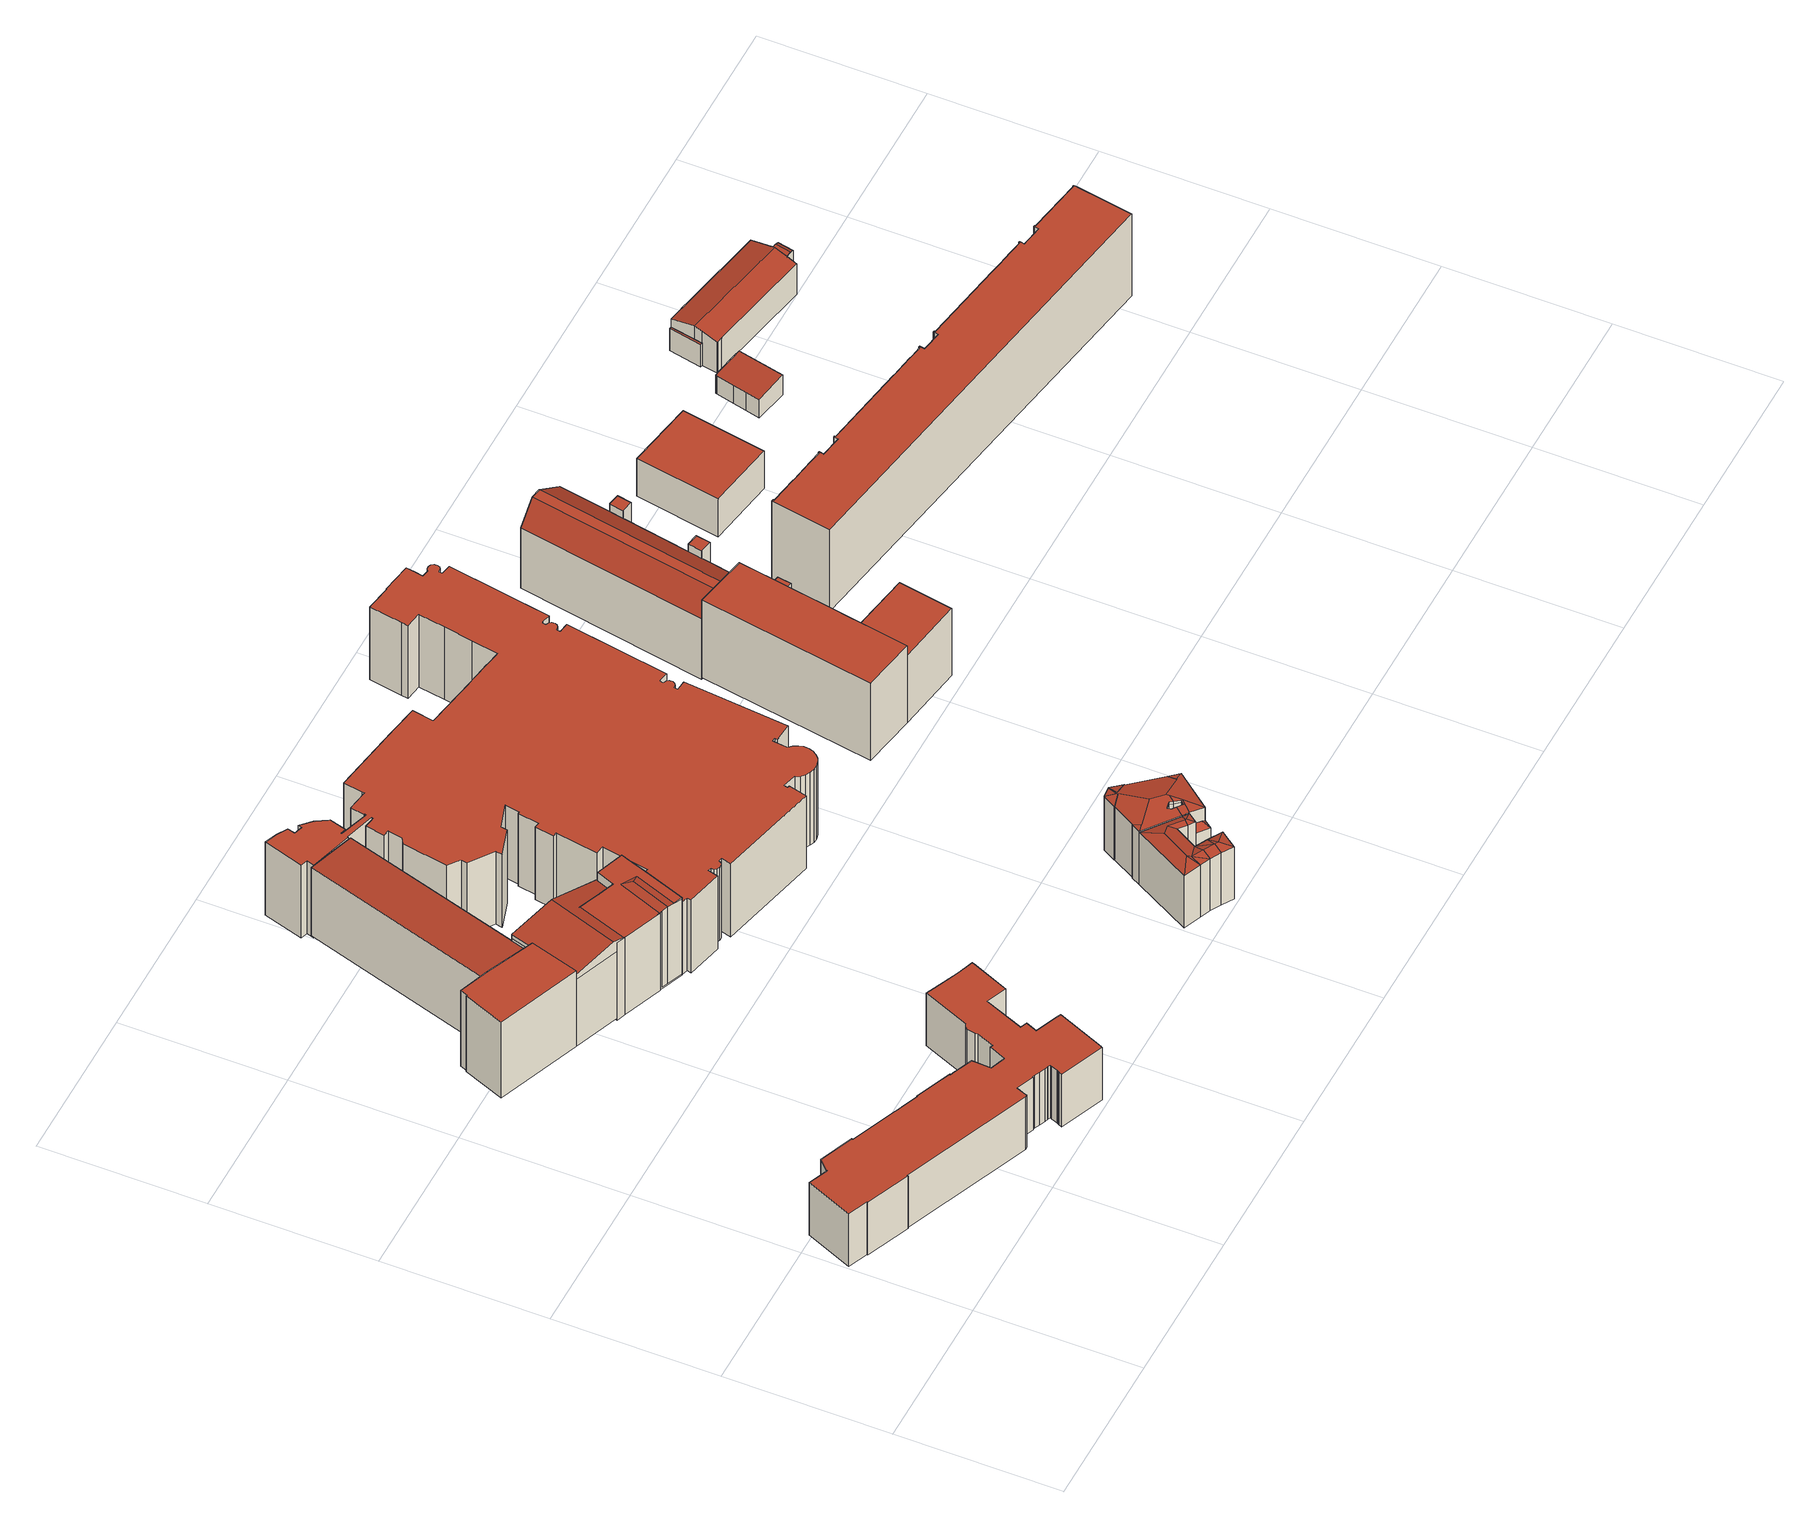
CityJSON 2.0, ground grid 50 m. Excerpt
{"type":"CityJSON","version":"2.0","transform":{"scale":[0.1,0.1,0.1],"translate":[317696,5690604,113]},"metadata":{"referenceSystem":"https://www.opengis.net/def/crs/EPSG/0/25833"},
"CityObjects":{
"building1":{"type":"Building","attributes":{"name":"Wasserwerke Leipzig","Dachtyp_tdc":"tdcPolyFlatRoof","Gemeindeschluessel":14713000,"Dachneigung":0,"QualitaetDacherkennung":5,"Geometrietyp2DReferenz":"3000","function":"31001_3010","roofType":"1000","measuredHeight":20.06},"geometry":[{"type":"MultiSurface","lod":"2","boundaries":[[[0,1,2,3]],[[1,4,5,2]],[[4,6,7,5]],[[6,8,9,7]],[[8,10,11,9]],[[10,12,13,11]],[[12,14,15,13]],[[14,16,17,15]],[[16,18,19,17]],[[18,20,21,19]],[[20,22,23,21]],[[22,24,25,23]],[[24,26,27,25]],[[26,28,29,27]],[[28,30,31,29]],[[30,32,33,31]],[[32,34,35,33]],[[34,36,37,35]],[[36,38,39,37]],[[38,40,41,39]],[[40,42,43,41]],[[42,44,45,43]],[[44,46,47,45]],[[46,48,49,47]],[[48,50,51,49]],[[50,52,53,51]],[[52,54,55,53]],[[54,56,57,55]],[[56,58,59,57]],[[58,60,61,59]],[[60,62,63,61]],[[62,64,65,63]],[[64,66,67,65]],[[66,68,69,67]],[[68,70,71,69]],[[70,72,73,71]],[[72,74,75,73]],[[74,76,77,75]],[[76,78,79,77]],[[78,80,81,79]],[[80,82,83,81]],[[82,84,85,83]],[[84,86,87,85]],[[86,88,89,87]],[[88,90,91,89]],[[90,92,93,91]],[[92,94,95,93]],[[94,96,97,95]],[[96,98,99,97]],[[98,100,101,99]],[[100,102,103,101]],[[102,104,105,103]],[[104,106,107,105]],[[106,108,109,107]],[[108,110,111,109]],[[110,112,113,111]],[[112,114,115,113]],[[114,116,117,115]],[[116,118,119,117]],[[118,120,121,119]],[[120,122,123,121]],[[122,124,125,123]],[[124,0,3,125]],[[124,122,120,118,116,114,112,110,108,106,104,102,100,98,96,94,92,90,88,86,84,82,80,78,76,74,72,70,68,66,64,62,60,58,56,54,52,50,48,46,44,42,40,38,36,34,32,30,28,26,24,22,20,18,16,14,12,10,8,6,4,1,0]],[[3,2,5,7,9,11,13,15,17,19,21,23,25,27,29,31,33,35,37,39,41,43,45,47,49,51,53,55,57,59,61,63,65,67,69,71,73,75,77,79,81,83,85,87,89,91,93,95,97,99,101,103,105,107,109,111,113,115,117,119,121,123,125]]],"semantics":{"surfaces":[{"type":"WallSurface"},{"type":"RoofSurface"},{"type":"GroundSurface"}],"values":[0,0,0,0,0,0,0,0,0,0,0,0,0,0,0,0,0,0,0,0,0,0,0,0,0,0,0,0,0,0,0,0,0,0,0,0,0,0,0,0,0,0,0,0,0,0,0,0,0,0,0,0,0,0,0,0,0,0,0,0,0,0,0,1,2]}}]},
"building2":{"type":"Building","attributes":{"Gemeindeschluessel":14713000,"Geometrietyp2DReferenz":"3000","function":"31001_9998","roofType":"9999"},"children":["building2-1","building2-2","building2-3"]},
"building2-1":{"type":"BuildingPart","attributes":{"Dachtyp_tdc":"tdcPolyFlatRoof","Dachneigung":0,"QualitaetDacherkennung":38,"Geometrietyp2DReferenz":"3000","roofType":"1000","measuredHeight":28.89},"parents":["building2"],"geometry":[{"type":"MultiSurface","lod":"2","boundaries":[[[126,127,128,129]],[[127,130,131,128]],[[130,132,133,131]],[[132,134,135,133]],[[134,136,137,138,139,135]],[[140,126,129,141,142,143]],[[140,136,134,132,130,127,126]],[[129,128,131,133,135,139,141]],[[143,137,136,140]],[[142,138,137,143]],[[141,139,138,142]]],"semantics":{"surfaces":[{"type":"WallSurface"},{"type":"RoofSurface"},{"type":"GroundSurface"},{"type":"ClosureSurface"}],"values":[0,0,0,0,0,0,1,2,0,3,3]}}]},
"building2-2":{"type":"BuildingPart","attributes":{"Dachtyp_tdc":"tdcGableRoof","Dachneigung":14.49,"QualitaetDacherkennung":6,"Geometrietyp2DReferenz":"3000","roofType":"3100","measuredHeight":29.87},"parents":["building2"],"geometry":[{"type":"MultiSurface","lod":"2","boundaries":[[[144,145,146,143,142]],[[147,148,141,139,149,150]],[[144,142,141,148]],[[138,151,149,139]],[[151,152,150,149]],[[152,153,147,150]],[[153,152,154,146,145]],[[137,143,146,154,155]],[[138,137,155,151]],[[151,155,154,152]],[[142,143,137,138]],[[153,145,144]],[[153,144,148,147]],[[142,138,139,141]]],"semantics":{"surfaces":[{"type":"WallSurface"},{"type":"GroundSurface"},{"type":"RoofSurface"},{"type":"ClosureSurface"}],"values":[0,1,0,0,0,0,2,2,0,0,3,3,3,3]}}]},
"building2-3":{"type":"BuildingPart","attributes":{"Dachtyp_tdc":"tdcHipAndGableRoof","Dachneigung":11.02,"QualitaetDacherkennung":17,"Geometrietyp2DReferenz":"3000","roofType":"5000","measuredHeight":29.38},"parents":["building2"],"geometry":[{"type":"MultiSurface","lod":"2","boundaries":[[[156,157,158,159]],[[157,160,145,144,148,158]],[[161,162,163,147,153]],[[162,164,165,163]],[[164,166,167,165]],[[166,156,159,167]],[[162,161,168]],[[161,160,157,168]],[[157,156,166,164,162,168]],[[159,158,148,147,163,165,167]],[[153,145,160,161]],[[144,145,153]],[[147,148,144,153]]],"semantics":{"surfaces":[{"type":"WallSurface"},{"type":"RoofSurface"},{"type":"GroundSurface"},{"type":"ClosureSurface"}],"values":[0,0,0,0,0,0,1,1,1,2,0,3,3]}}]},
"building3":{"type":"Building","attributes":{"Dachtyp_tdc":"tdcPolyFlatRoof","Gemeindeschluessel":14713000,"Dachneigung":3.01,"QualitaetDacherkennung":62,"Geometrietyp2DReferenz":"3000","function":"31001_9998","roofType":"2100","measuredHeight":26.07},"geometry":[{"type":"MultiSurface","lod":"2","boundaries":[[[169,170,171,172]],[[170,173,174,171]],[[173,175,176,174]],[[175,177,178,176]],[[177,179,180,178]],[[179,181,182,180]],[[181,169,172,182]],[[181,179,177,175,173,170,169]],[[172,171,174,176,178,180,182]]],"semantics":{"surfaces":[{"type":"WallSurface"},{"type":"RoofSurface"},{"type":"GroundSurface"}],"values":[0,0,0,0,0,0,0,1,2]}}]},
"building4":{"type":"Building","attributes":{"Gemeindeschluessel":14713000,"Dachneigung":90,"Dachorientierung":0,"MittlereTraufHoehe":144.94,"QualitaetDacherkennung":69,"ObjektHoehe":29.46,"BodenHoehe":115.48,"Geometrietyp2DReferenz":"3000","AbsoluteHoehe":144.94,"Dachflaeche":442.66,"function":"31001_9998","roofType":"1000","measuredHeight":29.46,"storeysAboveGround":10},"geometry":[{"type":"MultiSurface","lod":"2","boundaries":[[[183,184,185,186]],[[184,187,188,185]],[[187,189,190,188]],[[189,191,192,190]],[[191,193,194,192]],[[193,195,196,194]],[[195,197,198,196]],[[197,199,200,198]],[[199,201,202,200]],[[201,203,204,202]],[[203,205,206,204]],[[205,207,208,206]],[[207,209,210,208]],[[209,211,212,210]],[[211,213,214,212]],[[213,215,216,214]],[[215,217,218,216]],[[217,183,186,218]],[[217,215,213,211,209,207,205,203,201,199,197,195,193,191,189,187,184,183]],[[186,185,188,190,192,194,196,198,200,202,204,206,208,210,212,214,216,218]]],"semantics":{"surfaces":[{"type":"WallSurface"},{"type":"RoofSurface"},{"type":"GroundSurface"}],"values":[0,0,0,0,0,0,0,0,0,0,0,0,0,0,0,0,0,0,1,2]}}]},
"building5":{"type":"Building","attributes":{"Dachtyp_tdc":"tdcPolyFlatRoof","Gemeindeschluessel":14713000,"Dachneigung":0,"QualitaetDacherkennung":12,"Geometrietyp2DReferenz":"3000","function":"31001_9998","roofType":"1000","measuredHeight":27.77},"geometry":[{"type":"MultiSurface","lod":"2","boundaries":[[[219,220,221,222]],[[220,223,224,221]],[[223,225,226,224]],[[225,227,228,226]],[[227,229,230,228]],[[229,231,232,230]],[[231,233,234,232]],[[233,235,236,234]],[[235,237,238,236]],[[237,239,240,238]],[[239,241,242,240]],[[241,243,244,242]],[[243,245,246,244]],[[245,247,248,246]],[[247,249,250,248]],[[249,251,252,250]],[[251,253,254,252]],[[251,249,247,245,243,241,239,237,235,233,231,229,227,225,223,220,219,255,256,257,258,259,260,261,262,263,264,265,266,267,268,269,270,271,272,273,274,275,276,277,278,279,280,281,282,283,284,285,286,287,288,289,290,291,292,293,294,295,296,297,298,299,300,301,302,303,304,305,306,307,308,309,310,311,312,313,314,315,316,317,318,319,320,321,322,323,324,325,326,327,328,329,330,331,332,333,334,335,336,337,338,339,340,341,342,343,344,345,346,347,348,349,350,351,352,353,354,355,356,357,358,359,360,361,362,363,364,365,366,367,368,369,370,371,372,373,374,375,376,377,378,379,380,253]],[[254,381,382,383,384,385,386,387,388,389,390,391,392,393,394,395,396,397,398,399,400,401,402,403,404,405,406,407,408,409,410,411,412,413,414,415,416,417,418,419,420,421,422,423,424,425,426,427,428,429,430,431,432,433,434,435,436,437,438,439,440,441,442,443,444,445,446,447,448,449,450,451,452,453,454,455,456,457,458,459,460,461,462,463,464,465,466,467,468,469,470,471,472,473,474,475,476,477,478,479,480,481,482,483,484,485,486,487,488,489,490,491,492,493,494,495,496,497,498,499,500,501,502,503,504,505,506,222,221,224,226,228,230,232,234,236,238,240,242,244,246,248,250,252]],[[253,380,381,254]],[[380,379,382,381]],[[379,378,383,382]],[[378,377,384,383]],[[377,376,385,384]],[[376,375,386,385]],[[375,374,387,386]],[[374,373,388,387]],[[373,372,389,388]],[[372,371,390,389]],[[371,370,391,390]],[[370,369,392,391]],[[369,368,393,392]],[[368,367,394,393]],[[367,366,395,394]],[[366,365,396,395]],[[365,364,397,396]],[[364,363,398,397]],[[363,362,399,398]],[[362,361,400,399]],[[361,360,401,400]],[[360,359,402,401]],[[359,358,403,402]],[[358,357,404,403]],[[357,356,405,404]],[[356,355,406,405]],[[355,354,407,406]],[[354,353,408,407]],[[353,352,409,408]],[[352,351,410,409]],[[351,350,411,410]],[[350,349,412,411]],[[349,348,413,412]],[[348,347,414,413]],[[347,346,415,414]],[[346,345,416,415]],[[345,344,417,416]],[[344,343,418,417]],[[343,342,419,418]],[[342,341,420,419]],[[341,340,421,420]],[[340,339,422,421]],[[339,338,423,422]],[[338,337,424,423]],[[337,336,425,424]],[[336,335,426,425]],[[335,334,427,426]],[[334,333,428,427]],[[333,332,429,428]],[[332,331,430,429]],[[331,330,431,430]],[[330,329,432,431]],[[329,328,433,432]],[[328,327,434,433]],[[327,326,435,434]],[[326,325,436,435]],[[325,324,437,436]],[[324,323,438,437]],[[323,322,439,438]],[[322,321,440,439]],[[321,320,441,440]],[[320,319,442,441]],[[319,318,443,442]],[[318,317,444,443]],[[317,316,445,444]],[[316,315,446,445]],[[315,314,447,446]],[[314,313,448,447]],[[313,312,449,448]],[[312,311,450,449]],[[311,310,451,450]],[[310,309,452,451]],[[309,308,453,452]],[[308,307,454,453]],[[307,306,455,454]],[[306,305,456,455]],[[305,304,457,456]],[[304,303,458,457]],[[303,302,459,458]],[[302,301,460,459]],[[301,300,461,460]],[[300,299,462,461]],[[299,298,463,462]],[[298,297,464,463]],[[297,296,465,464]],[[296,295,466,465]],[[295,294,467,466]],[[294,293,468,467]],[[293,292,469,468]],[[292,291,470,469]],[[291,290,471,470]],[[290,289,472,471]],[[289,288,473,472]],[[288,287,474,473]],[[287,286,475,474]],[[286,285,476,475]],[[285,284,477,476]],[[284,283,478,477]],[[283,282,479,478]],[[282,281,480,479]],[[281,280,481,480]],[[280,279,482,481]],[[279,278,483,482]],[[278,277,484,483]],[[277,276,485,484]],[[276,275,486,485]],[[275,274,487,486]],[[274,273,488,487]],[[273,272,489,488]],[[272,271,490,489]],[[271,270,491,490]],[[270,269,492,491]],[[269,268,493,492]],[[268,267,494,493]],[[267,266,495,494]],[[266,265,496,495]],[[265,264,497,496]],[[264,263,498,497]],[[263,262,499,498]],[[262,261,500,499]],[[261,260,501,500]],[[260,259,502,501]],[[259,258,503,502]],[[258,257,504,503]],[[257,256,505,504]],[[256,255,506,505]],[[255,219,222,506]]],"semantics":{"surfaces":[{"type":"WallSurface"},{"type":"RoofSurface"},{"type":"GroundSurface"}],"values":[0,0,0,0,0,0,0,0,0,0,0,0,0,0,0,0,0,1,2,0,0,0,0,0,0,0,0,0,0,0,0,0,0,0,0,0,0,0,0,0,0,0,0,0,0,0,0,0,0,0,0,0,0,0,0,0,0,0,0,0,0,0,0,0,0,0,0,0,0,0,0,0,0,0,0,0,0,0,0,0,0,0,0,0,0,0,0,0,0,0,0,0,0,0,0,0,0,0,0,0,0,0,0,0,0,0,0,0,0,0,0,0,0,0,0,0,0,0,0,0,0,0,0,0,0,0,0,0,0,0,0,0,0,0,0,0,0,0,0,0,0,0,0,0,0,0]}}]},
"building6":{"type":"Building","attributes":{"Gemeindeschluessel":14713000,"Dachtyp_tdc":"tdcFreeFormRoof","Dachneigung":14.5,"QualitaetDacherkennung":30,"Geometrietyp2DReferenz":"3000","function":"31001_9998","roofType":"5000","measuredHeight":20.92},"geometry":[{"type":"MultiSurface","lod":"2","boundaries":[[[507,508,509,510]],[[508,511,512,509]],[[511,513,514,512]],[[513,515,516,514]],[[515,517,518,516]],[[517,519,520,518]],[[519,521,522,520]],[[521,523,524,522]],[[523,525,526,524]],[[525,527,528,526]],[[527,529,530,528]],[[529,531,532,530]],[[531,533,534,532]],[[533,507,510,534]],[[535,533,531]],[[536,535,531,529]],[[537,538,539,536,529,527]],[[540,537,527,525]],[[541,521,542]],[[541,523,521]],[[540,523,541]],[[523,540,525]],[[543,542,521,519]],[[544,543,519,517]],[[544,517,515]],[[513,544,515]],[[513,543,544]],[[511,543,513]],[[511,542,543]],[[542,511,541]],[[538,537,540,541,511,508]],[[539,538,508,507]],[[535,536,539,507,533]],[[510,509,512,514,516,518,520,522,524,526,528,530,532,534]]],"semantics":{"surfaces":[{"type":"WallSurface"},{"type":"RoofSurface"},{"type":"GroundSurface"}],"values":[0,0,0,0,0,0,0,0,0,0,0,0,0,0,1,1,1,1,1,1,1,1,1,1,1,1,1,1,1,1,1,1,1,2]}}]},
"building7":{"type":"Building","attributes":{"Dachtyp_tdc":"tdcPolyFlatRoof","Gemeindeschluessel":14713000,"Dachneigung":0,"QualitaetDacherkennung":62,"Geometrietyp2DReferenz":"3000","function":"31001_9998","roofType":"1000","measuredHeight":8.1},"geometry":[{"type":"MultiSurface","lod":"2","boundaries":[[[545,546,547,548]],[[546,549,550,547]],[[549,551,552,550]],[[551,553,554,552]],[[553,555,556,554]],[[555,557,558,556]],[[557,545,548,558]],[[557,555,553,551,549,546,545]],[[548,547,550,552,554,556,558]]],"semantics":{"surfaces":[{"type":"WallSurface"},{"type":"RoofSurface"},{"type":"GroundSurface"}],"values":[0,0,0,0,0,0,0,1,2]}}]},
"building8":{"type":"Building","attributes":{"Dachtyp_tdc":"tdcFreeFormRoof","Gemeindeschluessel":14713000,"Dachneigung":49.01,"QualitaetDacherkennung":5,"Geometrietyp2DReferenz":"3000","function":"31001_9998","roofType":"5000","measuredHeight":17.43},"geometry":[{"type":"MultiSurface","lod":"2","boundaries":[[[559,560,561,554]],[[560,562,563,561]],[[562,564,556,563]],[[564,559,554,556]],[[565,564,562]],[[566,565,562,560]],[[566,560,559]],[[565,566,559,564]],[[554,561,563,556]]],"semantics":{"surfaces":[{"type":"WallSurface"},{"type":"RoofSurface"},{"type":"GroundSurface"}],"values":[0,0,0,0,1,1,0,1,2]}}]},
"building9":{"type":"Building","attributes":{"Dachtyp_tdc":"tdcFreeFormRoof","Gemeindeschluessel":14713000,"Dachneigung":10.7,"QualitaetDacherkennung":29,"Geometrietyp2DReferenz":"3000","function":"31001_9998","roofType":"5000","measuredHeight":21.88},"geometry":[{"type":"MultiSurface","lod":"2","boundaries":[[[567,568,569,570]],[[568,571,572,569]],[[571,573,574,572]],[[573,575,576,574]],[[575,577,578,576]],[[577,579,580,578]],[[581,582,583,584]],[[585,586,587,588,589,581,590,591]],[[592,591,590]],[[593,594,595,596,585,591,592]],[[593,597,594]],[[594,597,595]],[[596,595,597,598,599,600,601,602]],[[598,603,604,599]],[[603,605,604]],[[606,604,605]],[[606,599,604]],[[599,607,600]],[[607,599,606]],[[600,607,608]],[[609,601,600,608]],[[602,601,609,610,611]],[[612,611,610,613]],[[612,613,582]],[[581,589,614,615,616,586,585,596,602,611,612,582]],[[567,579,589,588]],[[568,567,588,587]],[[571,568,587,586]],[[573,571,586,616]],[[575,573,616,615]],[[577,575,615,614]],[[579,577,614,589]],[[583,617,618,619,620,621,622,623,624,625,626,627,628,629,584],[580,570,569,572,574,576,578]],[[582,613,617,583]],[[613,610,618,617]],[[610,609,619,618]],[[609,608,620,619]],[[608,607,621,620]],[[607,606,622,621]],[[606,605,623,622]],[[605,603,624,623]],[[603,598,625,624]],[[598,597,626,625]],[[597,593,627,626]],[[593,592,628,627]],[[592,590,629,628]],[[590,581,584,629]],[[579,567,570,580]]],"semantics":{"surfaces":[{"type":"WallSurface"},{"type":"RoofSurface"},{"type":"GroundSurface"}],"values":[0,0,0,0,0,0,0,1,1,1,1,1,1,1,1,1,1,1,1,1,1,1,1,1,1,0,0,0,0,0,0,0,2,0,0,0,0,0,0,0,0,0,0,0,0,0,0,0]}}]},
"building10":{"type":"Building","attributes":{"Gemeindeschluessel":14713000,"Geometrietyp2DReferenz":"3000","function":"31001_9998","roofType":"9999"},"children":["building10-1","building10-2","building10-3","building10-4","building10-5"]},
"building10-1":{"type":"BuildingPart","attributes":{"Dachtyp_tdc":"tdcPolyFlatRoof","Dachneigung":0,"QualitaetDacherkennung":53,"Geometrietyp2DReferenz":"3000","roofType":"1000","measuredHeight":25.56},"parents":["building10"],"geometry":[{"type":"MultiSurface","lod":"2","boundaries":[[[630,631,632,633,634]],[[631,635,636,632]],[[635,637,638,636]],[[637,639,638]],[[637,635,631,630]],[[633,632,636,638]],[[634,639,637,630]],[[634,633,638,639]]],"semantics":{"surfaces":[{"type":"WallSurface"},{"type":"RoofSurface"},{"type":"GroundSurface"},{"type":"ClosureSurface"}],"values":[0,0,0,0,1,2,0,3]}}]},
"building10-2":{"type":"BuildingPart","attributes":{"Dachtyp_tdc":"tdcFreeFormRoof","Dachneigung":59.34,"QualitaetDacherkennung":17,"Geometrietyp2DReferenz":"3000","roofType":"5000","measuredHeight":23.25},"parents":["building10"],"geometry":[{"type":"MultiSurface","lod":"2","boundaries":[[[640,641,642,643]],[[641,644,645,642]],[[644,646,647,645]],[[648,646,644]],[[649,648,644,641]],[[649,641,640]],[[648,649,640,646]],[[643,642,645,647]],[[643,647,646,640]]],"semantics":{"surfaces":[{"type":"WallSurface"},{"type":"RoofSurface"},{"type":"GroundSurface"},{"type":"ClosureSurface"}],"values":[0,0,0,1,1,1,1,2,3]}}]},
"building10-3":{"type":"BuildingPart","attributes":{"Dachtyp_tdc":"tdcPolyFlatRoof","Dachneigung":0,"QualitaetDacherkennung":35,"Geometrietyp2DReferenz":"3000","roofType":"1000","measuredHeight":29.39},"parents":["building10"],"geometry":[{"type":"MultiSurface","lod":"2","boundaries":[[[650,651,652,653]],[[651,654,655,656,652]],[[657,658,659,660,661,662]],[[663,650,653,664,665]],[[663,658,657,654,651,650]],[[653,652,656,661,660,664]],[[662,655,654,657]],[[662,661,656,655]],[[665,659,658,663]],[[665,664,660,659]]],"semantics":{"surfaces":[{"type":"WallSurface"},{"type":"RoofSurface"},{"type":"GroundSurface"},{"type":"ClosureSurface"}],"values":[0,0,0,0,1,2,0,3,0,3]}}]},
"building10-4":{"type":"BuildingPart","attributes":{"Dachtyp_tdc":"tdcPolyFlatRoof","Dachneigung":0,"QualitaetDacherkennung":34,"Geometrietyp2DReferenz":"3000","roofType":"1000","measuredHeight":25.52},"parents":["building10"],"geometry":[{"type":"MultiSurface","lod":"2","boundaries":[[[660,643,647,666,664]],[[659,667,640,643,660]],[[668,669,666,647,646]],[[669,665,664,666]],[[665,669,668,667,659]],[[646,640,667,668]],[[646,647,643,640]],[[660,664,665,659]]],"semantics":{"surfaces":[{"type":"GroundSurface"},{"type":"WallSurface"},{"type":"RoofSurface"},{"type":"ClosureSurface"}],"values":[0,1,1,1,2,1,3,3]}}]},
"building10-5":{"type":"BuildingPart","attributes":{"Dachtyp_tdc":"tdcPolyFlatRoof","Dachneigung":46.87,"QualitaetDacherkennung":33,"Geometrietyp2DReferenz":"3000","roofType":"2100","measuredHeight":22.99},"parents":["building10"],"geometry":[{"type":"MultiSurface","lod":"2","boundaries":[[[655,670,671,656]],[[670,634,633,671]],[[639,672,673,638]],[[672,662,661,673]],[[662,672,639,634,670,655]],[[656,671,633,638,673,661]],[[638,633,634,639]],[[656,661,662,655]]],"semantics":{"surfaces":[{"type":"WallSurface"},{"type":"RoofSurface"},{"type":"GroundSurface"},{"type":"ClosureSurface"}],"values":[0,0,0,0,1,2,3,3]}}]},
"building11":{"type":"Building","attributes":{"Gemeindeschluessel":14713000,"Geometrietyp2DReferenz":"3000","function":"31001_9998","roofType":"9999"},"children":["building11-1","building11-2","building11-3"]},
"building11-1":{"type":"BuildingPart","attributes":{"Dachtyp_tdc":"tdcPolyFlatRoof","Dachneigung":0,"QualitaetDacherkennung":65,"Geometrietyp2DReferenz":"3000","roofType":"1000","measuredHeight":26.26},"parents":["building11"],"geometry":[{"type":"MultiSurface","lod":"2","boundaries":[[[674,675,676,677,678]],[[675,679,680,676]],[[679,681,682,683,680]],[[684,681,679,675,674]],[[677,676,680,683,685]],[[686,682,681,684]],[[686,685,683,682]],[[678,686,684,674]],[[678,677,685,686]]],"semantics":{"surfaces":[{"type":"WallSurface"},{"type":"RoofSurface"},{"type":"GroundSurface"},{"type":"ClosureSurface"}],"values":[0,0,0,1,2,0,3,0,3]}}]},
"building11-2":{"type":"BuildingPart","attributes":{"Dachtyp_tdc":"tdcCutGableRoof","Dachneigung":35.62,"QualitaetDacherkennung":19,"Geometrietyp2DReferenz":"3000","roofType":"9999","measuredHeight":30.18},"parents":["building11"],"geometry":[{"type":"MultiSurface","lod":"2","boundaries":[[[687,688,689,690]],[[691,678,677,692]],[[682,693,694,683]],[[693,695,696,694]],[[695,697,698,696]],[[697,699,700,698]],[[699,701,702,700]],[[701,703,704,702]],[[703,705,706,704]],[[705,687,690,706]],[[695,693,682,686,678,691,707,708,688,687,705]],[[703,701,699,697]],[[705,703,697,695]],[[690,689,709,710,692,677,685,683,694,696,698,700,702,704,706]],[[709,689,688,708]],[[710,709,708,707]],[[691,692,710,707]],[[685,677,678,686]],[[682,683,685,686]]],"semantics":{"surfaces":[{"type":"WallSurface"},{"type":"RoofSurface"},{"type":"GroundSurface"},{"type":"ClosureSurface"}],"values":[0,0,0,0,0,0,0,0,0,0,1,1,1,2,3,3,3,3,3]}}]},
"building11-3":{"type":"BuildingPart","attributes":{"Dachtyp_tdc":"tdcPolyFlatRoof","Dachneigung":0,"QualitaetDacherkennung":82,"Geometrietyp2DReferenz":"3000","roofType":"1000","measuredHeight":26.35},"parents":["building11"],"geometry":[{"type":"MultiSurface","lod":"2","boundaries":[[[711,712,713,689,688]],[[712,714,715,713]],[[714,716,691,692,715]],[[717,716,714,712,711,718]],[[709,689,713,715,692,710]],[[688,708,718,711]],[[688,689,709,708]],[[707,691,716,717]],[[707,710,692,691]],[[708,707,717,718]],[[708,709,710,707]]],"semantics":{"surfaces":[{"type":"WallSurface"},{"type":"RoofSurface"},{"type":"GroundSurface"},{"type":"ClosureSurface"}],"values":[0,0,0,1,2,0,3,0,3,0,3]}}]},
"building12":{"type":"Building","attributes":{"Dachtyp_tdc":"tdcPolyFlatRoof","Gemeindeschluessel":14713000,"Dachneigung":0,"QualitaetDacherkennung":64,"Geometrietyp2DReferenz":"3000","function":"31001_9998","roofType":"1000","measuredHeight":14.35},"geometry":[{"type":"MultiSurface","lod":"2","boundaries":[[[719,720,721,722]],[[720,723,724,721]],[[723,725,726,724]],[[725,719,722,726]],[[725,723,720,719]],[[722,721,724,726]]],"semantics":{"surfaces":[{"type":"WallSurface"},{"type":"RoofSurface"},{"type":"GroundSurface"}],"values":[0,0,0,0,1,2]}}]},
"building13":{"type":"Building","attributes":{"Dachtyp_tdc":"tdcPolyFlatRoof","Gemeindeschluessel":14713000,"Dachneigung":0,"QualitaetDacherkennung":33,"Geometrietyp2DReferenz":"3000","function":"31001_9998","roofType":"1000","measuredHeight":31.2},"geometry":[{"type":"MultiSurface","lod":"2","boundaries":[[[727,728,729,730]],[[728,731,732,729]],[[731,733,734,732]],[[733,735,736,734]],[[735,737,738,736]],[[737,739,740,738]],[[739,741,742,740]],[[741,743,744,742]],[[743,745,746,744]],[[745,747,748,746]],[[747,749,750,748]],[[749,751,752,750]],[[751,753,754,752]],[[753,755,756,754]],[[755,757,758,756]],[[757,759,760,758]],[[759,761,762,760]],[[761,763,764,762]],[[763,765,766,764]],[[765,767,768,766]],[[767,769,770,768]],[[769,771,772,770]],[[771,773,774,772]],[[773,775,776,774]],[[775,777,778,776]],[[777,779,780,778]],[[779,781,782,780]],[[781,783,784,782]],[[783,785,786,784]],[[785,787,788,786]],[[787,789,790,788]],[[789,791,792,790]],[[791,793,794,792]],[[793,795,796,794]],[[795,797,798,796]],[[797,799,800,798]],[[799,801,802,800]],[[801,803,804,802]],[[803,805,806,804]],[[805,807,808,806]],[[807,809,810,808]],[[809,811,812,810]],[[811,813,814,812]],[[813,815,816,814]],[[815,817,818,816]],[[817,819,820,818]],[[819,821,822,820]],[[821,823,824,822]],[[823,825,826,824]],[[825,827,828,826]],[[827,829,830,828]],[[829,831,832,830]],[[831,727,730,832]],[[831,829,827,825,823,821,819,817,815,813,811,809,807,805,803,801,799,797,795,793,791,789,787,785,783,781,779,777,775,773,771,769,767,765,763,761,759,757,755,753,751,749,747,745,743,741,739,737,735,733,731,728,727]],[[730,729,732,734,736,738,740,742,744,746,748,750,752,754,756,758,760,762,764,766,768,770,772,774,776,778,780,782,784,786,788,790,792,794,796,798,800,802,804,806,808,810,812,814,816,818,820,822,824,826,828,830,832]]],"semantics":{"surfaces":[{"type":"WallSurface"},{"type":"RoofSurface"},{"type":"GroundSurface"}],"values":[0,0,0,0,0,0,0,0,0,0,0,0,0,0,0,0,0,0,0,0,0,0,0,0,0,0,0,0,0,0,0,0,0,0,0,0,0,0,0,0,0,0,0,0,0,0,0,0,0,0,0,0,0,1,2]}}]},
"building14":{"type":"Building","attributes":{"Dachtyp_tdc":"tdcPolyFlatRoof","Gemeindeschluessel":14713000,"Dachneigung":3.48,"QualitaetDacherkennung":81,"Geometrietyp2DReferenz":"3000","function":"31001_9998","roofType":"2100","measuredHeight":7.53},"geometry":[{"type":"MultiSurface","lod":"2","boundaries":[[[833,834,835,836]],[[834,837,838,835]],[[837,839,840,838]],[[839,841,842,840]],[[841,843,844,842]],[[841,839,837,834,833,845,846,847,848,843]],[[844,849,850,851,852,836,835,838,840,842]],[[843,848,849,844]],[[848,847,850,849]],[[847,846,851,850]],[[846,845,852,851]],[[845,833,836,852]]],"semantics":{"surfaces":[{"type":"WallSurface"},{"type":"RoofSurface"},{"type":"GroundSurface"}],"values":[0,0,0,0,0,1,2,0,0,0,0,0]}}]},
"building15":{"type":"Building","attributes":{"Gemeindeschluessel":14713000,"Geometrietyp2DReferenz":"3000","function":"31001_9998","roofType":"9999"},"children":["building15-1","building15-2","building15-3"]},
"building15-1":{"type":"BuildingPart","attributes":{"Dachtyp_tdc":"tdcGableRoof","Dachneigung":13.82,"QualitaetDacherkennung":69,"Geometrietyp2DReferenz":"3000","roofType":"3100","measuredHeight":13.44},"parents":["building15"],"geometry":[{"type":"MultiSurface","lod":"2","boundaries":[[[853,854,855,856]],[[854,857,858,855]],[[857,859,860,858]],[[859,861,862,863,860]],[[864,865,866,867,868]],[[865,869,870,866]],[[869,871,872,870]],[[871,873,874,872]],[[873,875,876,874]],[[875,877,878,876]],[[877,879,878]],[[880,881,882,883]],[[881,853,856,882]],[[884,877,875,873,871,869,865,864,885,886]],[[886,861,859,857,854,853,881,880,887,888,884]],[[856,855,858,860,863,889,890,867,866,870,872,874,876,878,891,883,882]],[[892,862,861,886]],[[889,863,862,892]],[[885,893,892,886]],[[889,892,893,890]],[[864,868,893,885]],[[868,867,890,893]],[[894,879,877,884,895]],[[891,878,879,894]],[[888,895,884]],[[891,894,887,880,883]],[[887,894,895,888]]],"semantics":{"surfaces":[{"type":"WallSurface"},{"type":"RoofSurface"},{"type":"GroundSurface"},{"type":"ClosureSurface"}],"values":[0,0,0,0,0,0,0,0,0,0,0,0,0,1,1,2,0,3,0,3,0,3,0,3,0,3,3]}}]},
"building15-2":{"type":"BuildingPart","attributes":{"Dachtyp_tdc":"tdcGableRoof","Dachneigung":10.78,"QualitaetDacherkennung":22,"Geometrietyp2DReferenz":"3000","roofType":"3100","measuredHeight":12.94},"parents":["building15"],"geometry":[{"type":"MultiSurface","lod":"2","boundaries":[[[896,881,882,897]],[[881,880,883,882]],[[879,898,899,878]],[[898,896,897,899]],[[898,900,901,896]],[[902,903,901,900,904,895,888]],[[879,904,900,898]],[[881,903,902,880]],[[896,901,903,881]],[[897,882,883,891,878,899]],[[878,891,894,879]],[[891,883,880,887,894]],[[904,879,894,895]],[[888,887,880,902]],[[895,894,887,888]]],"semantics":{"surfaces":[{"type":"WallSurface"},{"type":"RoofSurface"},{"type":"GroundSurface"},{"type":"ClosureSurface"}],"values":[0,0,0,0,1,1,0,0,0,2,3,3,0,0,3]}}]},
"building15-3":{"type":"BuildingPart","attributes":{"Dachtyp_tdc":"tdcPolyFlatRoof","Dachneigung":0,"QualitaetDacherkennung":1,"Geometrietyp2DReferenz":"3000","roofType":"1000","measuredHeight":8.45},"parents":["building15"],"geometry":[{"type":"MultiSurface","lod":"2","boundaries":[[[905,906,907,908]],[[906,909,866,907]],[[909,868,867,866]],[[862,910,911,863]],[[910,905,908,911]],[[910,862,892,893,868,909,906,905]],[[908,907,866,867,890,889,863,911]],[[890,867,868,893]],[[863,889,892,862]],[[889,890,893,892]]],"semantics":{"surfaces":[{"type":"WallSurface"},{"type":"RoofSurface"},{"type":"GroundSurface"},{"type":"ClosureSurface"}],"values":[0,0,0,0,0,1,2,3,3,3]}}]}
},
"vertices":[
[195,282,217],[194,279,217],[194,279,17],[195,282,17],[61,334,217],[61,334,17],[62,337,217],[62,337,17],[2,362,217],[2,362,17],[63,506,217],[63,506,17],[122,481,217],[122,481,17],[123,485,217],[123,485,17],[152,514,217],[152,514,17],[256,472,217],[256,472,17],[255,469,217],[255,469,17],[390,414,217],[390,414,17],[405,407,217],[405,407,17],[430,397,217],[430,397,17],[470,381,217],[470,381,17],[471,383,217],[471,383,17],[580,338,217],[580,338,17],[579,335,217],[579,335,17],[589,332,217],[589,332,17],[610,323,217],[610,323,17],[622,318,217],[622,318,17],[650,306,217],[650,306,17],[648,248,217],[648,248,17],[693,231,217],[693,231,17],[715,283,217],[715,283,17],[724,279,217],[724,279,17],[746,333,217],[746,333,17],[744,340,217],[744,340,17],[749,366,217],[749,366,17],[755,372,217],[755,372,17],[765,378,217],[765,378,17],[824,520,217],[824,520,17],[881,495,217],[881,495,17],[929,475,217],[929,475,17],[977,457,217],[977,457,17],[975,452,217],[975,452,17],[927,336,217],[927,336,17],[865,361,217],[865,361,17],[816,241,217],[816,241,17],[836,233,217],[836,233,17],[822,198,217],[822,198,17],[895,168,217],[895,168,17],[903,164,217],[903,164,17],[842,17,217],[842,17,17],[841,17,217],[841,17,17],[840,14,217],[840,14,17],[705,69,217],[705,69,17],[709,78,217],[709,78,17],[710,81,217],[710,81,17],[712,86,217],[712,86,17],[720,105,217],[720,105,17],[722,110,217],[722,110,17],[716,113,217],[716,113,17],[714,114,217],[714,114,17],[705,117,217],[705,117,17],[687,125,217],[687,125,17],[670,132,217],[670,132,17],[664,135,217],[664,135,17],[663,132,217],[663,132,17],[609,154,217],[609,154,17],[599,127,217],[599,127,17],[597,121,217],[597,121,17],[589,120,217],[589,120,17],
[163,1452,318],[211,1577,318],[211,1577,30],[163,1452,30],[214,1576,318],[214,1576,30],[224,1599,318],[224,1599,30],[316,1564,318],[316,1564,30],[462,1501,318],[462,1501,301],[462,1501,285],[462,1501,30],[418,1353,318],[418,1353,30],[418,1353,285],[418,1353,302],
[695,1245,285],[695,1245,287],[547,1303,328],[751,1389,30],[695,1245,30],[483,1571,30],[777,1456,30],[483,1571,285],[777,1456,285],[751,1389,285],[620,1518,328],[483,1571,300],
[778,1212,313],[729,1231,323],[729,1231,30],[778,1212,30],[695,1245,317],[751,1389,317],[831,1357,313],[831,1357,30],[783,1222,313],[783,1222,30],[782,1222,313],[782,1222,30],[774,1353,323],
[462,1501,276],[316,1564,285],[316,1564,24],[462,1501,24],[495,2162,285],[495,2162,24],[504,2159,284],[504,2159,24],[636,2120,277],[636,2120,24],[645,2117,276],[645,2117,24],[483,1571,276],[483,1571,24],
[615,1450,319],[617,1449,319],[617,1449,25],[615,1450,25],[641,1440,319],[641,1440,25],[684,1423,319],[684,1423,25],[700,1416,319],[700,1416,25],[738,1402,319],[738,1402,25],[747,1398,319],[747,1398,25],[748,1401,319],[748,1401,25],[769,1454,319],[769,1454,25],[854,1423,319],[854,1423,25],[845,1399,319],[845,1399,25],[831,1357,319],[831,1357,25],[783,1222,319],[783,1222,25],[779,1212,319],[779,1212,25],[703,1241,319],[703,1241,25],[702,1240,319],[702,1240,25],[583,1287,319],[583,1287,25],[555,1297,319],[555,1297,25],
[636,2122,285],[636,2120,285],[636,2120,8],[636,2122,8],[504,2159,285],[504,2159,8],[511,2182,285],[511,2182,8],[490,2189,285],[490,2189,8],[527,2311,285],[527,2311,8],[564,2297,285],[564,2297,8],[597,2278,285],[597,2278,8],[593,2264,285],[593,2264,8],[590,2255,285],[590,2255,8],[616,2247,285],[616,2247,8],[620,2259,285],[620,2259,8],[651,2228,285],[651,2228,8],[674,2190,285],[674,2190,8],[659,2138,285],[659,2138,8],[643,2143,285],[643,2143,8],[643,2141,285],[643,2141,8],[731,2112,285],[731,2112,8],[728,2094,285],[727,2089,285],[693,2095,285],[683,2037,285],[702,2034,285],[695,1990,285],[675,1977,285],[652,1840,285],[688,1814,285],[684,1795,285],[754,1744,285],[751,1724,285],[838,1750,285],[841,1769,285],[920,1794,285],[912,1749,285],[906,1750,285],[895,1685,285],[880,1688,285],[871,1630,285],[884,1628,285],[863,1499,285],[889,1495,285],[865,1352,285],[831,1357,285],[783,1222,285],[814,1214,285],[811,1200,285],[920,1174,285],[928,1205,285],[939,1202,285],[939,1193,285],[943,1186,285],[951,1182,285],[960,1182,285],[967,1186,285],[972,1194,285],[983,1192,285],[975,1161,285],[1287,1087,285],[1300,1142,285],[1293,1144,285],[1296,1155,285],[1339,1144,285],[1346,1130,285],[1356,1120,285],[1369,1113,285],[1383,1108,285],[1397,1108,285],[1412,1111,285],[1425,1118,285],[1435,1128,285],[1443,1140,285],[1447,1154,285],[1448,1169,285],[1444,1183,285],[1437,1196,285],[1427,1207,285],[1431,1252,285],[1443,1251,285],[1442,1243,285],[1499,1238,285],[1529,1557,285],[1500,1560,285],[1498,1560,285],[1499,1571,285],[1507,1572,285],[1514,1577,285],[1518,1585,285],[1517,1594,285],[1512,1601,285],[1503,1605,285],[1505,1616,285],[1507,1616,285],[1537,1611,285],[1589,1927,285],[1560,1931,285],[1558,1932,285],[1560,1943,285],[1569,1944,285],[1576,1949,285],[1580,1957,285],[1579,1966,285],[1574,1973,285],[1565,1977,285],[1567,1988,285],[1570,1988,285],[1598,1983,285],[1651,2299,285],[1622,2304,285],[1620,2304,285],[1621,2315,285],[1630,2316,285],[1638,2321,285],[1641,2329,285],[1640,2338,285],[1635,2345,285],[1627,2349,285],[1619,2348,285],[1612,2343,285],[1589,2347,285],[1594,2375,285],[1598,2400,285],[1506,2415,285],[1505,2413,285],[1427,2426,285],[1411,2325,285],[1407,2305,285],[1457,2297,285],[1444,2216,285],[1429,2128,285],[1416,2047,285],[1369,2055,285],[1366,2056,285],[1293,2068,285],[1288,2068,285],[1119,2097,285],[1130,2162,285],[1128,2163,285],[1036,2179,285],[812,2215,285],[803,2157,285],[802,2150,285],[737,2160,285],[730,2117,285],[732,2117,285],[732,2117,8],[730,2117,8],[737,2160,8],[802,2150,8],[803,2157,8],[812,2215,8],[1036,2179,8],[1128,2163,8],[1130,2162,8],[1119,2097,8],[1288,2068,8],[1293,2068,8],[1366,2056,8],[1369,2055,8],[1416,2047,8],[1429,2128,8],[1444,2216,8],[1457,2297,8],[1407,2305,8],[1411,2325,8],[1427,2426,8],[1505,2413,8],[1506,2415,8],[1598,2400,8],[1594,2375,8],[1589,2347,8],[1612,2343,8],[1619,2348,8],[1627,2349,8],[1635,2345,8],[1640,2338,8],[1641,2329,8],[1638,2321,8],[1630,2316,8],[1621,2315,8],[1620,2304,8],[1622,2304,8],[1651,2299,8],[1598,1983,8],[1570,1988,8],[1567,1988,8],[1565,1977,8],[1574,1973,8],[1579,1966,8],[1580,1957,8],[1576,1949,8],[1569,1944,8],[1560,1943,8],[1558,1932,8],[1560,1931,8],[1589,1927,8],[1537,1611,8],[1507,1616,8],[1505,1616,8],[1503,1605,8],[1512,1601,8],[1517,1594,8],[1518,1585,8],[1514,1577,8],[1507,1572,8],[1499,1571,8],[1498,1560,8],[1500,1560,8],[1529,1557,8],[1499,1238,8],[1442,1243,8],[1443,1251,8],[1431,1252,8],[1427,1207,8],[1437,1196,8],[1444,1183,8],[1448,1169,8],[1447,1154,8],[1443,1140,8],[1435,1128,8],[1425,1118,8],[1412,1111,8],[1397,1108,8],[1383,1108,8],[1369,1113,8],[1356,1120,8],[1346,1130,8],[1339,1144,8],[1296,1155,8],[1293,1144,8],[1300,1142,8],[1287,1087,8],[975,1161,8],[983,1192,8],[972,1194,8],[967,1186,8],[960,1182,8],[951,1182,8],[943,1186,8],[939,1193,8],[939,1202,8],[928,1205,8],[920,1174,8],[811,1200,8],[814,1214,8],[783,1222,8],[831,1357,8],[865,1352,8],[889,1495,8],[863,1499,8],[884,1628,8],[871,1630,8],[880,1688,8],[895,1685,8],[906,1750,8],[912,1749,8],[920,1794,8],[841,1769,8],[838,1750,8],[751,1724,8],[754,1744,8],[684,1795,8],[688,1814,8],[652,1840,8],[675,1977,8],[695,1990,8],[702,2034,8],[683,2037,8],[693,2095,8],[727,2089,8],[728,2094,8],
[1665,149,228],[1642,170,228],[1642,170,30],[1665,149,30],[1603,100,228],[1603,100,30],[1639,81,228],[1639,81,30],[1683,56,228],[1683,56,30],[1645,4,228],[1645,4,30],[1610,26,228],[1610,26,30],[1579,44,228],[1579,44,30],[1548,57,228],[1548,57,30],[1493,80,228],[1493,80,30],[1587,255,228],[1587,255,30],[1689,177,228],[1689,177,30],[1707,164,228],[1707,164,30],[1685,135,228],[1685,135,30],[1681,160,233],[1678,162,233],[1601,188,240],[1637,196,232],[1676,164,233],[1554,102,239],[1559,88,236],[1594,71,236],[1626,53,236],[1637,46,236],
[1639,81,112],[1680,136,112],[1680,136,31],[1639,81,31],[1664,148,112],[1664,148,31],[1665,149,112],[1665,149,31],[1685,135,112],[1685,135,31],[1721,108,112],[1721,108,31],[1683,56,112],[1683,56,31],
[1685,135,184],[1707,164,184],[1707,164,31],[1740,134,184],[1740,134,31],[1721,108,184],[1717,132,204],[1696,149,205],
[1722,188,232],[1730,199,232],[1730,199,29],[1722,188,29],[1717,215,232],[1717,215,29],[1710,225,232],[1710,225,29],[1689,222,232],[1689,222,29],[1692,210,232],[1692,210,29],[1706,200,232],[1706,200,29],[1689,177,232],[1587,255,232],[1587,255,29],[1689,177,29],[1730,232,245],[1717,215,242],[1730,199,240],[1722,188,238],[1706,200,238],[1707,164,232],[1734,198,241],[1740,134,232],[1827,244,232],[1800,244,236],[1800,243,236],[1728,242,247],[1802,273,232],[1726,362,232],[1684,365,238],[1684,363,238],[1685,362,238],[1693,275,248],[1727,363,232],[1687,366,238],[1699,396,232],[1697,396,232],[1664,393,232],[1642,353,232],[1643,352,232],[1604,281,232],[1610,258,236],[1608,259,236],[1602,282,232],[1692,210,238],[1689,222,239],[1710,225,242],[1602,282,29],[1604,281,29],[1643,352,29],[1642,353,29],[1664,393,29],[1697,396,29],[1699,396,29],[1727,363,29],[1726,362,29],[1802,273,29],[1827,244,29],[1740,134,29],[1707,164,29],
[1955,1505,276],[1992,1499,276],[1992,1499,21],[1955,1505,21],[1955,1505,250],[1985,1456,276],[1985,1456,21],[1948,1462,276],[1948,1462,21],[1948,1462,250],
[1942,1226,246],[1944,1235,246],[1944,1235,21],[1942,1226,21],[2111,1207,246],[2111,1207,21],[2109,1198,246],[2109,1198,21],[2106,1203,253],[1947,1230,253],
[1707,1094,315],[1795,1629,315],[1795,1629,21],[1707,1094,21],[1962,1597,315],[1962,1597,241],[1962,1597,21],[1908,1274,315],[1901,1233,315],[1901,1233,276],[1901,1233,21],[1908,1274,21],[1908,1274,241],[1873,1066,315],[1873,1066,21],[1873,1066,276],
[2081,1032,21],[1942,1226,276],[2109,1198,276],[2081,1032,276],
[1971,1595,250],[1971,1595,21],[1916,1273,250],[1916,1273,21],
[2001,1765,276],[2038,1758,276],[2038,1758,13],[2001,1765,13],[2001,1765,247],[2031,1714,276],[2031,1714,13],[1994,1721,276],[1994,1721,247],[1994,1721,13],[1993,1721,276],[1993,1721,13],[1993,1721,247],
[2074,2174,247],[2047,2015,247],[2047,2015,13],[2074,2174,13],[2039,1971,247],[2039,1971,13],[1971,1595,248],[1971,1595,13],[1878,1613,315],[1878,1613,13],[1847,1619,315],[1847,1619,13],[1795,1629,243],[1795,1629,13],[1897,2205,242],[1897,2205,13],[1949,2196,315],[1949,2196,13],[1981,2190,315],[1981,2190,13],[2038,1971,247],[2046,2015,247],[2046,2015,13],[2038,1971,13],
[2047,2015,277],[2082,2009,277],[2082,2009,13],[2074,1965,277],[2074,1965,13],[2039,1971,277],[2038,1971,277],[2046,2015,277],
[2283,1809,162],[2327,2067,162],[2327,2067,19],[2283,1809,19],[2539,2031,162],[2539,2031,19],[2495,1773,162],[2495,1773,19],
[3574,1362,334],[3545,1191,334],[3545,1191,22],[3574,1362,22],[2156,1424,334],[2156,1424,22],[2187,1608,334],[2187,1608,22],[2193,1606,334],[2193,1606,22],[2193,1603,334],[2193,1603,22],[2280,1589,334],[2280,1589,22],[2284,1588,334],[2284,1588,22],[2308,1584,334],[2308,1584,22],[2329,1581,334],[2329,1581,22],[2399,1569,334],[2399,1569,22],[2400,1571,334],[2400,1571,22],[2404,1571,334],[2404,1571,22],[2402,1556,334],[2402,1556,22],[2467,1545,334],[2467,1545,22],[2468,1556,334],[2468,1556,22],[2469,1559,334],[2469,1559,22],[2473,1559,334],[2473,1559,22],[2473,1555,334],[2473,1555,22],[2742,1511,334],[2742,1511,22],[2746,1510,334],[2746,1510,22],[2766,1507,334],[2766,1507,22],[2792,1503,334],[2792,1503,22],[2817,1499,334],[2817,1499,22],[2827,1497,334],[2827,1497,22],[2863,1491,334],[2863,1491,22],[2864,1495,334],[2864,1495,22],[2868,1494,334],[2868,1494,22],[2865,1478,334],[2865,1478,22],[2928,1467,334],[2928,1467,22],[2930,1478,334],[2930,1478,22],[2931,1483,334],[2931,1483,22],[2935,1482,334],[2935,1482,22],[2935,1479,334],[2935,1479,22],[3202,1435,334],[3202,1435,22],[3206,1434,334],[3206,1434,22],[3235,1429,334],[3235,1429,22],[3255,1426,334],[3255,1426,22],[3281,1422,334],[3281,1422,22],[3292,1420,334],[3292,1420,22],[3324,1415,334],[3324,1415,22],[3325,1418,334],[3325,1418,22],[3329,1417,334],[3329,1417,22],[3326,1402,334],[3326,1402,22],[3392,1391,334],[3392,1391,22],[3394,1404,334],[3394,1404,22],[3394,1407,334],[3394,1407,22],[3399,1406,334],[3399,1406,22],[3399,1403,334],[3399,1403,22],[3572,1374,334],[3572,1374,22],[3572,1375,334],[3572,1375,22],[3576,1374,334],[3576,1374,22],[3575,1365,334],[3575,1365,22],
[2766,2042,79],[2830,2029,83],[2830,2029,10],[2766,2042,10],[2847,2025,84],[2847,2025,10],[2868,2021,85],[2868,2021,10],[2836,1878,85],[2836,1878,10],[2732,1899,79],[2732,1899,10],[2765,2040,79],[2765,2037,79],[2752,1983,79],[2742,1941,79],[2742,1941,10],[2752,1983,10],[2765,2037,10],[2765,2040,10],
[3185,2000,127],[2854,2065,127],[2854,2065,11],[3185,2000,11],[2837,2068,127],[2837,2068,11],[2834,2069,127],[2834,2069,11],[2843,2117,139],[2843,2117,95],[2843,2117,11],[2907,2208,126],[2908,2208,126],[2908,2208,11],[2907,2208,11],[2907,2208,95],[2912,2207,126],[2912,2207,11],[2944,2201,126],[2944,2201,11],[2948,2200,126],[2948,2200,11],[3214,2148,126],[3214,2148,11],[3201,2080,143],[3201,2080,11],[3201,2080,135],[3191,2031,135],[3192,2031,135],[3192,2031,11],[3191,2031,11],[3199,2072,145],[2862,2217,126],[2848,2141,145],[3192,2032,135],[3193,2041,137],[2848,2141,11],[2862,2217,11],[3199,2072,11],[2848,2141,95],[2862,2217,95],[3199,2072,135],[3199,2072,137],
[3218,2026,135],[3218,2026,11],[3228,2075,135],[3228,2075,11],[3217,2077,140],[3207,2028,140],[3191,2031,137],[3192,2031,137],[3201,2080,137],
[2855,2218,95],[2863,2217,95],[2863,2217,11],[2855,2218,11],[2908,2208,95],[2835,2118,95],[2835,2118,11]
]}
